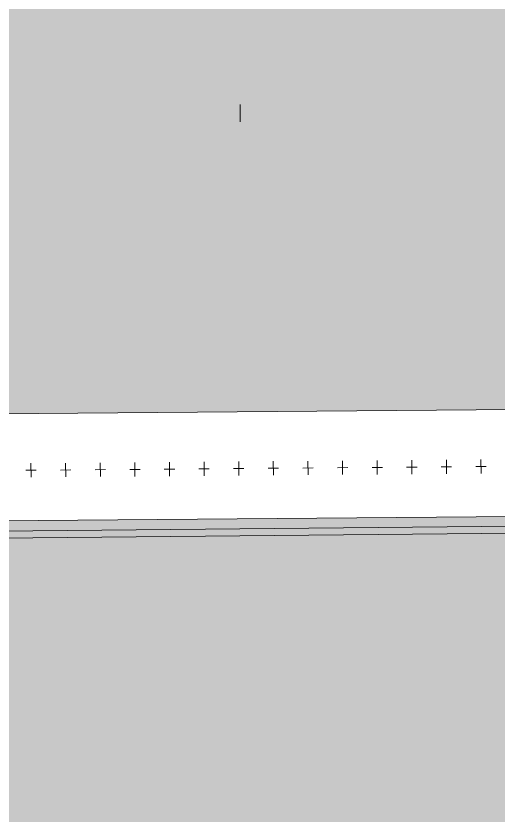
# Model space of a CAD drawing. Header units: millimetres. Extents: x 132836 to 1862386, y -330276 to -143438.
# Drawn here: x 437814 to 439203, y -272219 to -269916 of the extents above; entities that cross this region are included whole.
import ezdxf

# ---------------------------------------------------------------- set-up
doc = ezdxf.new("R2010")
doc.units = ezdxf.units.MM
doc.header["$MEASUREMENT"] = 0
doc.linetypes.add('Wipeout_Contour', pattern=[1000, 0, -1000])
for name, color, linetype in [('Divers - Dessin général', 7, 'Continuous'), ('Nouveau_0', 7, 'Continuous'), ('Nouveau_TopoJIS', 7, 'Continuous'), ('Sols_ Dalles', 7, 'Continuous'), ('TopoAlt', 7, 'Continuous')]:
    doc.layers.add(name, color=color, linetype=linetype)

msp = doc.modelspace()

# ---------------------------------------------------------------- hatches: boundary and pattern name
at = {"layer": 'Sols_ Dalles', "linetype": 'Continuous', "lineweight": 0, "true_color": 0x2e271c}
msp.add_hatch(color=250, dxfattribs=at).paths.add_polyline_path([(436660.829, -273253.269, 0.4157911), (438671.595, -275253.24), (470808.586, -275105.97, 0.41421356), (472797.791, -273095.233), (472786.905, -271073.021, -0.00134576), (472786.876, -271062.255), (472786.876, -267687.294), (472786.876, -265687.294), (469237.088, -265687.294), (469237.088, -270787.292), (469237.248, -271092.129), (469248.134, -273114.341), (439237.088, -273253.269), (439237.088, -270687.294), (439237.088, -265687.294), (438660.829, -265687.294, 0.25884891), (436813.282, -267154.752, 0.09856162), (436660.829, -267920.633)])

# ---------------------------------------------------------------- linework, layer by layer
at = {"layer": 'Nouveau_TopoJIS', "color": 8, "linetype": 'Continuous', "lineweight": 5}
msp.add_line((438460.43, -270170.74), (438460.43, -270220.74), dxfattribs=at)
at = {"layer": 'TopoAlt', "color": 190, "linetype": 'Continuous', "lineweight": 5, "true_color": 0x8002ff}
msp.add_lwpolyline([(472585.867, -270769.248), (436746.476, -271071.504)], dxfattribs=at)

# ---------------------------------------------------------------- next in the draw order: wipeouts: each hides what was drawn before it
at = {"color": 254, "linetype": 'Wipeout_Contour', "lineweight": 0, "ltscale": 2117691.449904223}
msp.add_wipeout([(472585.867, -270769.248), (436746.471, -271070.502), (436748.136, -271379.892), (472585.813, -271069.253)], dxfattribs=at).dxf.layer = 'TopoAlt'

# ---------------------------------------------------------------- next in the draw order: linework, layer by layer
at = {"color": 7, "linetype": 'Continuous', "lineweight": 5}
for p, q in [((437857.328, -271204.879), (437857.656, -271244.878)), ((437957.084, -271204.059), (437957.412, -271244.058)), ((438056.84, -271203.24), (438057.168, -271243.239)), ((438156.596, -271202.421), (438156.924, -271242.419)), ((438256.352, -271201.601), (438256.68, -271241.6)), ((438356.108, -271200.782), (438356.436, -271240.78)), ((438455.864, -271199.962), (438456.192, -271239.961)), ((438555.62, -271199.143), (438555.948, -271239.141)), ((438655.376, -271198.323), (438655.704, -271238.322)), ((438755.132, -271197.504), (438755.46, -271237.502)), ((438854.888, -271196.684), (438855.216, -271236.683)), ((438954.644, -271195.865), (438954.972, -271235.863)), ((439054.4, -271195.045), (439054.728, -271235.044)), ((439154.156, -271194.226), (439154.484, -271234.224)), ((437872.492, -271224.755), (437842.493, -271225.002)), ((437972.248, -271223.936), (437942.249, -271224.182)), ((438072.004, -271223.116), (438042.005, -271223.363)), ((438171.76, -271222.297), (438141.761, -271222.543)), ((438271.516, -271221.477), (438241.517, -271221.724)), ((438371.272, -271220.658), (438341.273, -271220.904)), ((438471.027, -271219.838), (438441.029, -271220.085)), ((438570.783, -271219.019), (438540.784, -271219.265)), ((438670.539, -271218.199), (438640.54, -271218.446)), ((438770.295, -271217.38), (438740.296, -271217.626)), ((438870.051, -271216.56), (438840.052, -271216.807)), ((438969.807, -271215.741), (438939.808, -271215.987)), ((439069.563, -271214.921), (439039.564, -271215.168)), ((439169.319, -271214.102), (439139.32, -271214.348))]:
    msp.add_line(p, q, dxfattribs=at)
at = {"layer": 'Divers - Dessin général', "color": 8, "linetype": 'Continuous', "lineweight": 5}
msp.add_lwpolyline([(472905.195, -163437.635), (472885.813, -271067.638), (371555.907, -272027.634), (371538.537, -197317.635), (371535.195, -163437.635)], close=True, dxfattribs=at)
at = {"layer": 'Divers - Dessin général', "color": 14, "linetype": 'Continuous', "lineweight": 5, "true_color": 0x990000}
msp.add_lwpolyline([(472905.195, -163437.635), (472885.813, -271067.638), (371555.907, -272027.634), (371538.537, -197317.635), (371535.195, -163437.635)], close=True, dxfattribs=at)
at = {"layer": 'Nouveau_0', "color": 8, "linetype": 'Continuous', "lineweight": 5}
msp.add_line((371535.195, -272063.016), (472898.712, -271079.638), dxfattribs=at)
msp.add_line((371535.195, -272063.016), (472898.712, -271079.638), dxfattribs=at)
at = {"layer": 'Nouveau_0', "color": 8, "linetype": 'Continuous', "lineweight": 5, "flags": 128}
msp.add_lwpolyline([(371535.195, -272063.016), (472898.712, -271079.638), (472898.712, -163437.635), (371535.195, -163437.635), (371535.195, -197326.333)], close=True, dxfattribs=at)
at = {"layer": 'TopoAlt', "color": 7, "linetype": 'Continuous', "lineweight": 5, "flags": 128}
msp.add_lwpolyline([(472585.867, -270769.248), (436746.471, -271070.502), (436748.136, -271379.892), (472585.813, -271069.253)], close=True, dxfattribs=at)

doc.saveas('drawing.dxf')
